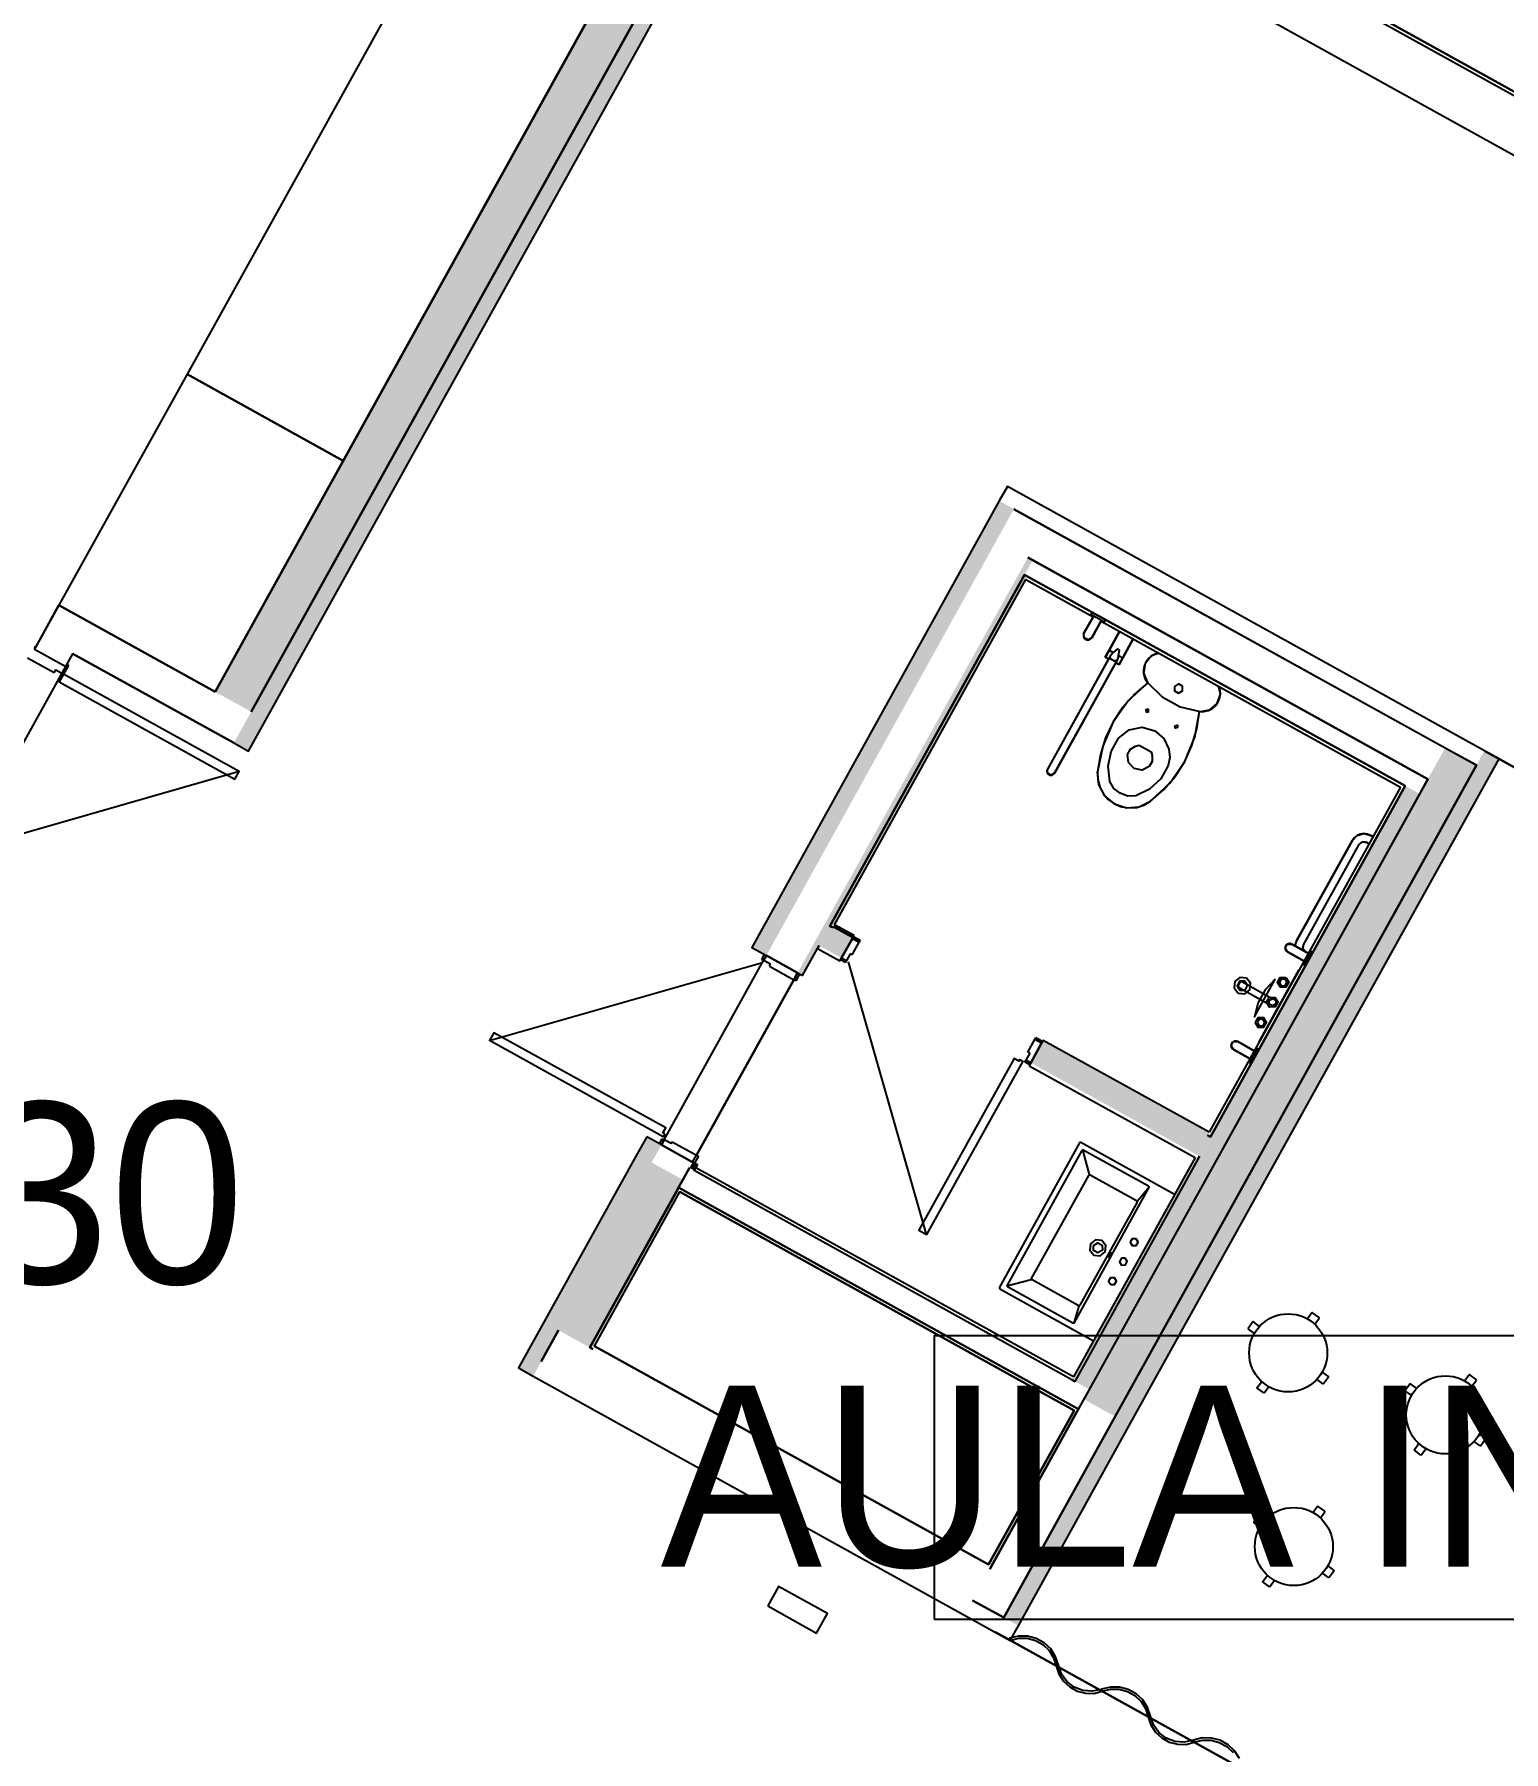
# Model space of a CAD drawing. Header units: metres. Extents: x 2.5 to 42.6, y 0.9 to 31.9.
# Drawn here: x 27.912 to 30.505, y 24.316 to 27.348 of the extents above; entities that cross this region are included whole.
import ezdxf

# ---------------------------------------------------------------- set-up
doc = ezdxf.new("R2010")
doc.units = ezdxf.units.M
for name, color, linetype in [('ARREDI', 9, 'Continuous'), ('PARETI_STRUTTURE', 7, 'Continuous'), ('PILASTRI_SETTI', 8, 'Continuous'), ('WAYFINDING_RIQUADRI', 7, 'Continuous'), ('WAYFINDING_TESTI', 7, 'Continuous')]:
    doc.layers.add(name, color=color, linetype=linetype)

msp = doc.modelspace()

# ---------------------------------------------------------------- linework, layer by layer
at = {"layer": 'ARREDI'}
for points in [[(28.9531, 27.4905), (28.6776, 27.6432), (28.1813, 26.7478), (28.4568, 26.5951), (28.9531, 27.4905), (29.3445, 28.1967), (29.069, 28.3494), (28.6776, 27.6432)], [(28.2307, 26.1872), (28.4568, 26.5951), (28.1813, 26.7478), (27.9552, 26.3399)], [(29.7782, 26.2827), (29.7954, 26.3137), (29.8006, 26.3109), (29.8025, 26.3143), (29.7784, 26.3277), (29.7765, 26.3242), (29.7816, 26.3214), (29.7644, 26.2904), (29.7636, 26.2885), (29.7634, 26.2864), (29.7637, 26.2844), (29.7645, 26.2825), (29.7658, 26.2809), (29.7675, 26.2796), (29.7694, 26.2789), (29.7714, 26.2787), (29.7735, 26.279), (29.7754, 26.2798), (29.777, 26.2811)], [(29.9241, 26.1968), (29.9242, 26.1886), (29.9314, 26.1846), (29.9385, 26.1888), (29.9383, 26.1971), (29.9311, 26.201)], [(29.8791, 26.1523), (29.8779, 26.1565), (29.8737, 26.1553), (29.8749, 26.1511)], [(29.9301, 26.1241), (29.9259, 26.1229), (29.9247, 26.1271), (29.9289, 26.1283)], [(30.1234, 25.7279), (30.1544, 25.7107), (30.1516, 25.7055), (30.155, 25.7036), (30.1684, 25.7277), (30.1649, 25.7296), (30.1621, 25.7245), (30.1311, 25.7417), (30.1292, 25.7425), (30.1271, 25.7427), (30.1251, 25.7424), (30.1232, 25.7416), (30.1216, 25.7403), (30.1204, 25.7386), (30.1196, 25.7367), (30.1194, 25.7347), (30.1197, 25.7326), (30.1205, 25.7307), (30.1218, 25.7291)], [(30.0365, 25.6552), (30.0481, 25.6538), (30.0572, 25.6611), (30.0585, 25.6726), (30.0512, 25.6817), (30.0397, 25.683), (30.0306, 25.6758), (30.0293, 25.6642)], [(30.1438, 25.6956), (30.0738, 25.5693)], [(30.1206, 25.6827), (30.1257, 25.6743), (30.1209, 25.6657), (30.1111, 25.6655), (30.106, 25.674), (30.1108, 25.6826)], [(30.0484, 25.6765), (30.0391, 25.6764), (30.0346, 25.6683), (30.0394, 25.6603), (30.0486, 25.6605), (30.0531, 25.6686)], [(30.1017, 25.6797), (30.0843, 25.6608), (30.072, 25.6383), (30.0655, 25.6135)], [(30.1126, 25.6683), (30.1193, 25.6684), (30.1225, 25.6742), (30.1191, 25.68), (30.1124, 25.6799), (30.1092, 25.674)], [(30.1013, 25.6479), (30.1064, 25.6394), (30.1016, 25.6308), (30.0918, 25.6306), (30.0867, 25.6391), (30.0914, 25.6477)], [(30.0914, 25.6424), (30.097, 25.6459), (30.1028, 25.6426), (30.1029, 25.636), (30.0973, 25.6326), (30.0915, 25.6358)], [(30.0814, 25.6119), (30.0715, 25.6118), (30.0668, 25.6032), (30.0718, 25.5947), (30.0817, 25.5949), (30.0865, 25.6035)], [(30.0737, 25.5973), (30.0804, 25.5974), (30.0837, 25.6033), (30.0802, 25.609), (30.0735, 25.6089), (30.0703, 25.603)], [(30.028, 25.5557), (30.059, 25.5385), (30.0561, 25.5333), (30.0596, 25.5314), (30.0729, 25.5555), (30.0695, 25.5574), (30.0667, 25.5523), (30.0357, 25.5695), (30.0338, 25.5703), (30.0317, 25.5705), (30.0297, 25.5702), (30.0278, 25.5694), (30.0262, 25.5681), (30.0249, 25.5664), (30.0242, 25.5645), (30.0239, 25.5625), (30.0242, 25.5604), (30.0251, 25.5585), (30.0263, 25.5569)], [(29.7817, 25.1925), (29.7929, 25.1913), (29.8018, 25.1983), (29.803, 25.2095), (29.796, 25.2184), (29.7848, 25.2196), (29.776, 25.2126), (29.7747, 25.2014)], [(29.7809, 25.2098), (29.7887, 25.2145), (29.7966, 25.2101), (29.7968, 25.2011), (29.789, 25.1964), (29.7811, 25.2008)], [(29.813, 25.1977), (29.8096, 25.1939), (29.8082, 25.1891), (29.8116, 25.1928)], [(29.8563, 25.2216), (29.8494, 25.2215), (29.8461, 25.2154), (29.8497, 25.2095), (29.8565, 25.2097), (29.8599, 25.2157)], [(29.8372, 25.1872), (29.8304, 25.187), (29.827, 25.181), (29.8306, 25.1751), (29.8375, 25.1752), (29.8408, 25.1813)], [(29.8115, 25.1407), (29.8184, 25.1408), (29.8217, 25.1468), (29.8182, 25.1527), (29.8113, 25.1526), (29.8079, 25.1466)], [(29.2063, 24.5731), (29.2924, 24.5253), (29.3115, 24.5598), (29.2254, 24.6075)], [(29.7154, 24.4673), (29.7201, 24.453), (29.7282, 24.4404), (29.7392, 24.4301), (29.7523, 24.4228), (29.7669, 24.4189), (29.7819, 24.4188), (29.7965, 24.4224), (29.7947, 24.4258), (29.7787, 24.4224), (29.7624, 24.4237), (29.7471, 24.4296), (29.7341, 24.4396), (29.7245, 24.4529), (29.7192, 24.4684), (29.7143, 24.4836), (29.7057, 24.4972), (29.6941, 24.5081), (29.6801, 24.5159), (29.6646, 24.5199), (29.6486, 24.52), (29.6331, 24.516), (29.6343, 24.5123), (29.6489, 24.5161), (29.664, 24.516), (29.6786, 24.5122), (29.6918, 24.5049), (29.7028, 24.4945), (29.7108, 24.4817)], [(29.8777, 24.3774), (29.8824, 24.3631), (29.8905, 24.3504), (29.9015, 24.3401), (29.9146, 24.3328), (29.9292, 24.329), (29.9442, 24.3288), (29.9588, 24.3324), (29.957, 24.3359), (29.941, 24.3325), (29.9247, 24.3338), (29.9094, 24.3397), (29.8964, 24.3497), (29.8868, 24.363), (29.8815, 24.3785), (29.8765, 24.3937), (29.868, 24.4072), (29.8564, 24.4182), (29.8424, 24.4259), (29.8269, 24.4299), (29.8109, 24.43), (29.7954, 24.4261), (29.7966, 24.4224), (29.8112, 24.4261), (29.8263, 24.4261), (29.8409, 24.4223), (29.8541, 24.415), (29.8651, 24.4046), (29.8731, 24.3918)]]:
    msp.add_lwpolyline(points, close=True, dxfattribs=at)
for points in [[(30.2211, 27.4148), (31.5019, 26.7049)], [(29.7954, 26.3137), (29.7782, 26.2827), (29.7715, 26.2787), (29.7645, 26.2825), (29.7644, 26.2904), (29.7816, 26.3214)], [(29.7784, 26.3277), (29.7765, 26.3242)], [(29.7765, 26.3242), (29.8006, 26.3109)], [(29.8025, 26.3143), (29.7784, 26.3277)], [(29.8087, 26.2606), (29.8271, 26.2939), (29.8021, 26.2486), (29.8079, 26.2454), (29.6999, 26.0504), (29.6992, 26.0487), (29.699, 26.0469), (29.6993, 26.0451), (29.7, 26.0434), (29.7012, 26.0419), (29.7027, 26.0408), (29.7044, 26.0401), (29.7062, 26.0399), (29.7081, 26.0402), (29.7097, 26.0409), (29.7112, 26.0421), (29.7123, 26.0436), (29.8203, 26.2385), (29.8262, 26.2352), (29.8513, 26.2805)], [(29.8006, 26.3109), (29.8025, 26.3143)], [(29.802, 26.2486), (29.8087, 26.2606)], [(29.8087, 26.2606), (29.816, 26.2566)], [(29.8255, 26.2513), (29.8269, 26.2608), (29.8234, 26.2628), (29.816, 26.2566), (29.813, 26.2533), (29.8106, 26.2502)], [(29.8513, 26.2805), (29.8329, 26.2472), (29.8262, 26.2352)], [(29.823, 26.2433), (29.8182, 26.2413), (29.8114, 26.2451), (29.8106, 26.2502), (29.6999, 26.0504)], [(29.8255, 26.2513), (29.8244, 26.247), (29.823, 26.2433), (29.7123, 26.0436)], [(29.8963, 26.2556), (29.8922, 26.2548), (29.8849, 26.2515), (29.8787, 26.2466), (29.8739, 26.2403), (29.8707, 26.233), (29.8694, 26.2251), (29.87, 26.2172), (29.8726, 26.2097), (29.8769, 26.203), (29.8534, 26.1829), (29.8329, 26.1598), (29.8158, 26.1339), (29.8026, 26.106), (29.7934, 26.0765), (29.7884, 26.0459)], [(29.8079, 26.2454), (29.802, 26.2486)], [(29.8262, 26.2352), (29.8203, 26.2385)], [(29.8255, 26.2513), (29.8329, 26.2472)], [(29.8969, 26.2552), (29.8835, 26.2506), (29.8723, 26.2372), (29.8696, 26.22), (29.8762, 26.2038)], [(29.877, 26.2031), (29.8428, 26.1718), (29.8158, 26.134), (29.7974, 26.0914), (29.7884, 26.0459)], [(29.8762, 26.2038), (29.9022, 26.1784), (29.934, 26.1608), (29.9693, 26.1522)], [(29.9693, 26.1522), (29.9865, 26.1552), (29.9997, 26.1666), (30.0051, 26.1832), (30.0019, 26.197)], [(29.8181, 25.9892), (29.801, 26.0037), (29.7906, 26.0236), (29.7884, 26.0459), (29.7887, 26.0324), (29.7921, 26.0194), (29.7984, 26.0074), (29.8072, 25.9971), (29.8181, 25.9892), (29.8306, 25.9841), (29.844, 25.9821), (29.8575, 25.9831), (29.8703, 25.9872), (29.882, 25.9941), (29.9052, 26.0144), (29.9254, 26.0379), (29.9421, 26.064), (29.9549, 26.0921), (29.9637, 26.1218), (29.9683, 26.1524), (29.9762, 26.1522), (29.9839, 26.1541), (29.991, 26.1577), (29.997, 26.163), (30.0015, 26.1695), (30.0043, 26.177), (30.0052, 26.1849), (30.0041, 26.1928), (30.0026, 26.1967)], [(29.882, 25.9941), (29.9158, 26.0259), (29.9421, 26.064), (29.9599, 26.1069), (29.9683, 26.1525)], [(29.8255, 26.1054), (29.844, 26.1201), (29.8671, 26.1247), (29.8897, 26.1184)], [(29.8897, 26.1184), (29.9055, 26.1048), (29.9144, 26.086)], [(29.8102, 26.029), (29.8072, 26.0557), (29.8124, 26.082), (29.8255, 26.1054)], [(29.8414, 26.0763), (29.8463, 26.0857), (29.8553, 26.0912)], [(29.8797, 26.0551), (29.8668, 26.049), (29.8527, 26.0516), (29.843, 26.0621), (29.8414, 26.0763)], [(29.8553, 26.0912), (29.8618, 26.0931)], [(29.8619, 26.0931), (29.883, 26.0814)], [(29.8831, 26.0814), (29.8849, 26.0748)], [(29.9144, 26.086), (29.9157, 26.0714), (29.9127, 26.0571)], [(29.7123, 26.0436), (29.7062, 26.0399), (29.7, 26.0434), (29.6999, 26.0504)], [(29.9127, 26.0571), (29.8998, 26.0336), (29.8803, 26.0152), (29.8561, 26.0036)], [(29.8849, 26.0748), (29.885, 26.0642), (29.8797, 26.0551)], [(29.8285, 26.008), (29.817, 26.0164), (29.8102, 26.029)], [(29.8181, 25.9892), (29.8395, 25.9824), (29.8619, 25.9841), (29.882, 25.9941)], [(29.8561, 26.0036), (29.8418, 26.0027), (29.8285, 26.008)], [(30.2704, 25.9337), (30.2745, 25.9314), (30.2704, 25.9337), (30.2645, 25.9359), (30.2583, 25.9367), (30.2521, 25.9357), (30.2463, 25.9332), (30.2414, 25.9293), (30.2377, 25.9243), (30.1396, 25.7473), (30.1373, 25.7414), (30.137, 25.7385)], [(30.1396, 25.7473), (30.2377, 25.9243)], [(30.2377, 25.9243), (30.2463, 25.9332), (30.2583, 25.9367), (30.2704, 25.9336)], [(30.1529, 25.7296), (30.1522, 25.7306), (30.1511, 25.7329), (30.1508, 25.7355), (30.1511, 25.738), (30.152, 25.7404), (30.2501, 25.9174), (30.2516, 25.9195), (30.2536, 25.9211), (30.256, 25.9221), (30.2585, 25.9225), (30.2611, 25.9222), (30.2635, 25.9213), (30.2676, 25.919)], [(30.152, 25.7404), (30.2501, 25.9174)], [(30.2501, 25.9174), (30.256, 25.9221), (30.2635, 25.9213)], [(30.2676, 25.919), (30.2635, 25.9213)], [(30.1373, 25.7382), (30.1396, 25.7473)], [(30.1544, 25.7107), (30.1234, 25.7279), (30.1194, 25.7346), (30.1232, 25.7416), (30.1311, 25.7417), (30.1621, 25.7245)], [(30.1545, 25.7288), (30.1511, 25.7329), (30.152, 25.7404)], [(30.1649, 25.7296), (30.1516, 25.7055)], [(30.155, 25.7036), (30.1684, 25.7277)], [(30.1684, 25.7277), (30.1649, 25.7296)], [(30.1516, 25.7055), (30.155, 25.7036)], [(30.0428, 25.6758), (30.0395, 25.6742), (30.0366, 25.6691), (30.0371, 25.6654), (30.0868, 25.6379)], [(30.0428, 25.6758), (30.0925, 25.6482)], [(30.059, 25.5385), (30.028, 25.5557), (30.0239, 25.5625), (30.0278, 25.5694), (30.0357, 25.5695), (30.0667, 25.5523)], [(30.0695, 25.5574), (30.0561, 25.5333)], [(30.0561, 25.5333), (30.0596, 25.5314)], [(30.0596, 25.5314), (30.0729, 25.5555)], [(30.0729, 25.5555), (30.0695, 25.5574)], [(29.7565, 25.3906), (29.6152, 25.1358)], [(29.7591, 25.3914), (29.7576, 25.3916), (29.7564, 25.3906)], [(29.9244, 25.2998), (29.7591, 25.3914)], [(29.7603, 25.3773), (29.6286, 25.1396)], [(29.763, 25.378), (29.7615, 25.3782), (29.7603, 25.3773)], [(29.7615, 25.3782), (29.7738, 25.3351)], [(29.8783, 25.3141), (29.763, 25.378)], [(29.672, 25.1514), (29.7729, 25.3334)], [(29.7729, 25.3334), (29.774, 25.3344), (29.7755, 25.3342)], [(29.7755, 25.3342), (29.8572, 25.2889)], [(29.7474, 25.0738), (29.8791, 25.3114)], [(29.8572, 25.2889), (29.8581, 25.2878), (29.8579, 25.2863)], [(29.8793, 25.3123), (29.8589, 25.288)], [(29.8791, 25.3114), (29.8793, 25.3129), (29.8783, 25.3141)], [(29.858, 25.2863), (29.7571, 25.1043)], [(29.6152, 25.1358), (29.615, 25.1343), (29.616, 25.1331)], [(29.6284, 25.1381), (29.671, 25.1497)], [(29.6286, 25.1396), (29.6284, 25.1381), (29.6293, 25.1369)], [(29.6294, 25.137), (29.7447, 25.073)], [(29.6728, 25.1488), (29.6718, 25.1499), (29.672, 25.1514)], [(29.7544, 25.1035), (29.6728, 25.1488)], [(29.616, 25.1331), (29.7813, 25.0415)], [(29.7468, 25.0731), (29.7561, 25.1026)], [(29.7571, 25.1043), (29.7559, 25.1033), (29.7544, 25.1035)], [(30.1668, 25.0908), (30.1589, 25.0799)], [(30.1679, 25.0909), (30.1668, 25.0908)], [(30.1794, 25.0826), (30.1679, 25.0909)], [(30.1716, 25.0706), (30.1795, 25.0815)], [(30.1795, 25.0815), (30.1794, 25.0826)], [(29.7447, 25.073), (29.7462, 25.0728), (29.7474, 25.0738)], [(30.0623, 25.0746), (30.0539, 25.0631)], [(30.0539, 25.0631), (30.0541, 25.0621)], [(30.0541, 25.062), (30.0649, 25.0541)], [(30.0634, 25.0748), (30.0623, 25.0746)], [(30.0742, 25.0668), (30.0634, 25.0748)], [(30.1847, 24.986), (30.1955, 24.9781)], [(30.0701, 24.9586), (30.078, 24.9695)], [(30.0703, 24.9575), (30.0701, 24.9586)], [(30.0817, 24.9492), (30.0703, 24.9575)], [(30.0908, 24.9602), (30.0828, 24.9493)], [(30.1862, 24.9654), (30.1754, 24.9733)], [(30.1873, 24.9655), (30.1862, 24.9654)], [(30.1957, 24.977), (30.1873, 24.9655)], [(30.1955, 24.9781), (30.1957, 24.977)], [(30.3397, 24.965), (30.3313, 24.9536)], [(30.3408, 24.9652), (30.3397, 24.965)], [(30.3516, 24.9573), (30.3408, 24.9652)], [(30.4442, 24.9812), (30.4363, 24.9704)], [(30.4453, 24.9814), (30.4442, 24.9812)], [(30.4568, 24.973), (30.4453, 24.9814)], [(30.449, 24.9611), (30.4569, 24.9719)], [(30.4569, 24.9719), (30.4568, 24.973)], [(30.0828, 24.9493), (30.0817, 24.9492)], [(30.3313, 24.9536), (30.3315, 24.9525)], [(30.3315, 24.9525), (30.3423, 24.9446)], [(30.4636, 24.8558), (30.4528, 24.8637)], [(30.4621, 24.8764), (30.4729, 24.8685)], [(30.4731, 24.8674), (30.4647, 24.856)], [(30.4729, 24.8685), (30.4731, 24.8674)], [(30.3475, 24.8491), (30.3554, 24.8599)], [(30.3477, 24.848), (30.3475, 24.8491)], [(30.3591, 24.8396), (30.3477, 24.848)], [(30.3602, 24.8398), (30.3591, 24.8396)], [(30.3681, 24.8506), (30.3602, 24.8398)], [(30.4647, 24.856), (30.4636, 24.8558)], [(30.1768, 24.7487), (30.1689, 24.7379)], [(30.1779, 24.7489), (30.1768, 24.7487)], [(30.1893, 24.7405), (30.1779, 24.7489)], [(30.0723, 24.7325), (30.0639, 24.7211)], [(30.0639, 24.7211), (30.0641, 24.72)], [(30.0641, 24.72), (30.0749, 24.7121)], [(30.0734, 24.7327), (30.0723, 24.7325)], [(30.0842, 24.7248), (30.0734, 24.7327)], [(30.1816, 24.7286), (30.1895, 24.7394)], [(30.1895, 24.7394), (30.1893, 24.7405)], [(30.0801, 24.6166), (30.088, 24.6274)], [(30.1962, 24.6233), (30.1854, 24.6312)], [(30.1947, 24.6439), (30.2055, 24.636)], [(30.1973, 24.6235), (30.1962, 24.6233)], [(30.2057, 24.6349), (30.1973, 24.6235)], [(30.2055, 24.636), (30.2057, 24.6349)], [(30.0803, 24.6155), (30.0801, 24.6166)], [(30.0917, 24.6071), (30.0802, 24.6155)], [(30.0928, 24.6073), (30.0917, 24.6071)], [(30.1007, 24.6181), (30.0928, 24.6073)], [(30.0388, 24.3037), (30.0303, 24.3173), (30.0186, 24.3282), (30.0047, 24.336), (29.9892, 24.34), (29.9732, 24.3401), (29.9577, 24.3361), (29.9588, 24.3324), (29.9735, 24.3362), (29.9886, 24.3361), (30.0032, 24.3323), (30.0164, 24.325), (30.0274, 24.3146)]]:
    msp.add_lwpolyline(points, dxfattribs=at)
for centre in [(30.1248, 25.02), (30.4022, 24.9105), (30.1348, 24.678)]:
    msp.add_circle(centre, 0.0689, dxfattribs=at)
at = {"layer": 'PARETI_STRUTTURE'}
for points in [[(31.5019, 26.7049), (30.2211, 27.4148), (31.2261, 29.2279), (31.2209, 29.2308)], [(30.2131, 27.4125), (31.5042, 26.6968), (32.8707, 29.1622)], [(29.3445, 28.1967), (28.2307, 26.1872)], [(28.2944, 26.1519), (29.2493, 27.8747)], [(28.2639, 26.0968), (28.2897, 26.0825), (29.2608, 27.8345)], [(29.235, 27.8488), (28.2944, 26.1519)], [(29.9495, 27.4528), (31.5145, 26.5854), (31.5288, 26.6112), (31.4737, 26.6417)], [(31.8455, 27.3247), (31.5019, 26.7049), (30.2211, 27.4148)], [(30.2183, 27.4096), (31.4991, 26.6997)], [(30.4712, 26.0832), (29.6292, 26.5499), (29.6149, 26.5241)], [(29.6149, 26.5241), (29.178, 25.7358), (29.2038, 25.7215)], [(29.6958, 26.4792), (29.6407, 26.5098)], [(29.6407, 26.5098), (30.4569, 26.0574)], [(30.4018, 26.0879), (29.6958, 26.4792)], [(29.6653, 26.4241), (30.3712, 26.0328)], [(29.6739, 26.4193), (29.6653, 26.4241)], [(30.3569, 26.007), (30.3712, 26.0328), (29.6739, 26.4193)], [(29.316, 25.7736), (29.6596, 26.3935)], [(29.6647, 26.3907), (29.6596, 26.3935), (29.316, 25.7736), (29.3211, 25.7708)], [(29.324, 25.7759), (29.6619, 26.3855)], [(29.6596, 26.3935), (30.3311, 26.0213)], [(29.6619, 26.3855), (29.7806, 26.3197)], [(30.3259, 26.0242), (29.6647, 26.3907)], [(27.9142, 26.2659), (27.9552, 26.3399)], [(28.2307, 26.1872), (27.9552, 26.3399), (27.9247, 26.2848)], [(29.7945, 26.312), (30.3231, 26.019)], [(27.9114, 26.2674), (27.9142, 26.2659)], [(27.9247, 26.2848), (27.9123, 26.2624), (27.9674, 26.2319), (27.9798, 26.2543)], [(27.9142, 26.2659), (27.9123, 26.2624)], [(27.9123, 26.2624), (27.9674, 26.2319)], [(27.6639, 25.6843), (27.9798, 26.2543)], [(27.9468, 26.2208), (27.9, 26.2467)], [(27.972, 26.2338), (27.9634, 26.2183)], [(27.9674, 26.2319), (27.9693, 26.2353)], [(27.9693, 26.2353), (27.972, 26.2338)], [(27.9468, 26.2208), (27.9497, 26.226), (27.9634, 26.2183), (27.9558, 26.2045), (28.2657, 26.0327), (28.2734, 26.0465), (27.7917, 25.9084), (27.8208, 25.8856), (27.8414, 25.855), (27.8516, 25.8195), (27.8503, 25.7825), (27.8377, 25.7478)], [(28.2734, 26.0465), (27.9634, 26.2183)], [(29.8195, 24.9075), (30.4569, 26.0574), (30.4018, 26.0879)], [(29.8438, 24.8903), (30.497, 26.0689), (30.4712, 26.0832)], [(28.2382, 26.048), (28.252, 26.0404)], [(30.4569, 26.0574), (29.8179, 24.9046)], [(30.3712, 26.0328), (29.7644, 24.938)], [(29.9824, 25.4043), (29.9875, 25.4014), (30.3311, 26.0213), (30.3259, 26.0242)], [(30.3231, 26.019), (29.9852, 25.4095)], [(30.3311, 26.0213), (29.9875, 25.4014)], [(29.774, 24.9553), (30.3569, 26.007)], [(29.3212, 25.7708), (29.316, 25.7736)], [(29.3585, 25.7569), (29.324, 25.7759)], [(29.3365, 25.7172), (29.3556, 25.7517)], [(29.3556, 25.7517), (29.3365, 25.7172), (29.3451, 25.7125)], [(29.3552, 25.7226), (29.3676, 25.745), (29.3556, 25.7517)], [(29.3556, 25.7517), (29.3585, 25.7569)], [(29.3556, 25.7517), (29.3676, 25.745)], [(29.3575, 25.7551), (29.3696, 25.7485)], [(29.3696, 25.7485), (29.3676, 25.745)], [(29.0234, 25.396), (29.199, 25.7129)], [(29.1956, 25.7148), (29.2004, 25.7234)], [(29.2038, 25.7215), (29.199, 25.7129), (29.1956, 25.7148)], [(29.2589, 25.6909), (29.2038, 25.7215), (29.199, 25.7129)], [(29.2111, 25.7062), (29.199, 25.7129)], [(29.2038, 25.7215), (29.2589, 25.6909)], [(29.2675, 25.6862), (29.2969, 25.7392)], [(29.2969, 25.7392), (29.294, 25.734)], [(29.294, 25.734), (29.3336, 25.7121), (29.3365, 25.7173)], [(29.3432, 25.709), (29.3346, 25.7138)], [(29.3365, 25.7173), (29.3451, 25.7125), (29.3432, 25.709)], [(29.3518, 25.7245), (29.3451, 25.7125)], [(29.3552, 25.7226), (29.3518, 25.7245)], [(29.0247, 25.4065), (29.0213, 25.4085), (29.0261, 25.4171), (28.723, 25.585), (28.7154, 25.5713), (29.1971, 25.7094)], [(29.2092, 25.7027), (29.2111, 25.7062)], [(29.2092, 25.7027), (29.2522, 25.6789), (29.2589, 25.6909)], [(29.2589, 25.6909), (29.2522, 25.6789)], [(29.2623, 25.689), (29.2557, 25.677)], [(29.2589, 25.6909), (29.2675, 25.6861)], [(29.6514, 25.5382), (29.6495, 25.5348), (29.6409, 25.5395), (29.4729, 25.2365), (29.4867, 25.2288), (29.3486, 25.7106)], [(29.0804, 25.3689), (29.2522, 25.6789)], [(29.2557, 25.677), (29.2522, 25.6789)], [(29.0247, 25.4066), (29.0219, 25.4014), (28.7154, 25.5713)], [(29.6652, 25.5508), (29.6776, 25.5732)], [(29.6706, 25.5321), (29.6896, 25.5665), (29.6776, 25.5732)], [(29.6896, 25.5665), (29.6706, 25.5321)], [(29.6896, 25.5665), (29.6776, 25.5732), (29.6795, 25.5767)], [(29.6795, 25.5767), (29.6915, 25.57)], [(29.9852, 25.4095), (29.6925, 25.5717), (29.6896, 25.5665)], [(29.6514, 25.5382), (29.6566, 25.5353), (29.4867, 25.2288)], [(29.66, 25.5334), (29.6619, 25.5369)], [(29.6686, 25.5287), (29.66, 25.5334)], [(29.6686, 25.5489), (29.6619, 25.5369), (29.6705, 25.5321)], [(29.6705, 25.5321), (29.6619, 25.5369)], [(29.6686, 25.5489), (29.6652, 25.5508)], [(29.6705, 25.5321), (29.6677, 25.5269)], [(29.6677, 25.5269), (29.9604, 25.3647)], [(28.9928, 25.4017), (28.9759, 25.3713)], [(29.0186, 25.3874), (28.9928, 25.4017)], [(29.0152, 25.3893), (29.02, 25.3979)], [(29.0355, 25.3894), (29.0234, 25.396), (29.0186, 25.3874)], [(29.0186, 25.3874), (29.0234, 25.396)], [(29.0737, 25.3569), (29.0186, 25.3874)], [(29.0186, 25.3874), (29.0737, 25.3569), (29.0804, 25.3689)], [(29.02, 25.3979), (29.0234, 25.396)], [(29.0355, 25.3894), (29.0374, 25.3928)], [(29.0374, 25.3928), (29.0804, 25.3689)], [(29.9875, 25.4014), (29.9824, 25.4043)], [(28.9759, 25.3713), (28.7664, 24.9933), (28.7923, 24.979)], [(29.0737, 25.3569), (29.0804, 25.3689), (29.0839, 25.367)], [(29.743, 24.9724), (29.0766, 25.3418), (29.0823, 25.3521), (29.0737, 25.3569)], [(29.9656, 25.3618), (29.7482, 24.9696), (29.0766, 25.3418)], [(29.0839, 25.367), (29.0772, 25.355)], [(29.9604, 25.3647), (29.7458, 24.9776)], [(29.9684, 25.367), (29.7482, 24.9696)], [(29.9656, 25.3618), (29.9684, 25.367)], [(28.8922, 25.0294), (29.0564, 25.3256)], [(29.068, 25.3466), (29.0489, 25.3121), (29.7549, 24.9208), (29.774, 24.9553)], [(29.0564, 25.3256), (29.068, 25.3466)], [(29.7459, 24.9776), (29.0795, 25.3469), (29.0766, 25.3418)], [(29.0461, 25.3069), (28.8922, 25.0294), (28.8974, 25.0265)], [(28.9002, 25.0317), (29.0512, 25.3041)], [(29.7549, 24.9208), (29.0489, 25.3121), (29.0461, 25.3069)], [(29.5959, 24.6461), (29.7469, 24.9185), (29.0512, 25.3041), (29.7469, 24.9185), (29.0512, 25.3041)], [(28.8371, 25.0599), (28.8066, 25.0048)], [(28.8066, 25.0048), (28.8371, 25.0599)], [(28.8974, 25.0265), (28.8922, 25.0294)], [(28.7923, 24.979), (29.6343, 24.5123), (29.6486, 24.5381)], [(29.743, 24.9724), (29.7482, 24.9696)], [(29.7644, 24.938), (29.5982, 24.6381)], [(29.5677, 24.583), (29.6228, 24.5525), (29.8195, 24.9075)], [(29.7469, 24.9185), (29.5959, 24.6461)], [(29.6011, 24.6433), (29.752, 24.9156)], [(29.8179, 24.9046), (29.6228, 24.5525)], [(29.752, 24.9157), (29.7549, 24.9208)], [(29.6486, 24.5381), (29.8437, 24.8903)], [(29.5982, 24.6381), (29.6011, 24.6433)], [(29.6228, 24.5525), (29.5677, 24.583)], [(32.3979, 22.9805), (29.6084, 24.5266), (32.3979, 22.9805), (33.2607, 24.5371), (32.3979, 22.9805)]]:
    msp.add_lwpolyline(points, dxfattribs=at)
for points in [[(28.2639, 26.0968), (27.9798, 26.2543)], [(30.4712, 26.0832), (33.2607, 24.5371)], [(29.0804, 25.3689), (29.2522, 25.6789)], [(28.9003, 25.0317), (29.5959, 24.6461)]]:
    msp.add_lwpolyline(points, close=True, dxfattribs=at)
at = {"layer": 'PILASTRI_SETTI'}
for points in [[(28.2393, 26.1824), (29.3531, 28.1919), (28.2307, 26.1872), (29.3445, 28.1967)], [(28.2944, 26.1519), (29.4082, 28.1614), (28.2393, 26.1824), (29.3531, 28.1919)], [(28.2897, 26.0825), (29.2608, 27.8345), (28.2639, 26.0968), (29.235, 27.8488)], [(29.2038, 25.7215), (29.6407, 26.5098), (29.178, 25.7358), (29.6149, 26.5241)], [(29.2675, 25.6862), (29.6739, 26.4193), (29.2589, 25.6909), (29.6653, 26.4241)], [(29.3212, 25.7708), (29.6647, 26.3906), (29.316, 25.7736), (29.6596, 26.3935)], [(29.8195, 24.9075), (30.4569, 26.0574), (29.7644, 24.938), (30.4018, 26.0879)], [(29.8438, 24.8903), (30.497, 26.0689), (29.8179, 24.9046), (30.4712, 26.0832)], [(29.774, 24.9553), (30.3569, 26.007), (29.7482, 24.9696), (30.3311, 26.0213)], [(29.3365, 25.7173), (29.3556, 25.7517), (29.2969, 25.7392), (29.316, 25.7736)], [(29.3556, 25.7517), (29.3585, 25.7568), (29.3211, 25.7708), (29.324, 25.7759)], [(29.9684, 25.367), (29.9875, 25.4014), (29.6705, 25.5321), (29.6896, 25.5665)], [(29.9824, 25.4043), (29.9852, 25.4095), (29.6896, 25.5665), (29.6925, 25.5717)], [(29.0018, 25.357), (29.0186, 25.3874), (28.9759, 25.3713), (28.9928, 25.4017)], [(28.7923, 24.979), (29.0018, 25.357), (28.7664, 24.9933), (28.9759, 25.3713)], [(28.8922, 25.0294), (29.0564, 25.3256), (28.8371, 25.0599), (29.0013, 25.3561)], [(29.0766, 25.3418), (29.0818, 25.3524), (29.068, 25.3466), (29.0737, 25.3569)], [(29.7482, 24.9696), (29.9656, 25.3618), (29.743, 24.9724), (29.9604, 25.3647)], [(28.8974, 25.0265), (29.0512, 25.3041), (28.8922, 25.0294), (29.0461, 25.3069)], [(29.6011, 24.6433), (29.752, 24.9156), (29.5959, 24.6461), (29.7469, 24.9185)], [(29.6486, 24.5381), (29.8437, 24.8903), (29.6227, 24.5525), (29.8179, 24.9046)]]:
    msp.add_solid(points, dxfattribs=at)
at = {"layer": 'WAYFINDING_RIQUADRI'}
msp.add_lwpolyline([(29.5, 24.55), (33.1, 24.55), (33.1, 25.05), (29.5, 25.05)], close=True, dxfattribs=at)

# ---------------------------------------------------------------- texts
at = {"layer": 'WAYFINDING_TESTI', "char_height": 0.32, "attachment_point": 5}
for s, insert in [('AULA INFORMALE 130', (26, 25.3)), ('AULA INFORMALE 128', (31.3, 24.8))]:
    msp.add_mtext(s, dxfattribs=dict(at, insert=insert))

doc.saveas('drawing.dxf')
